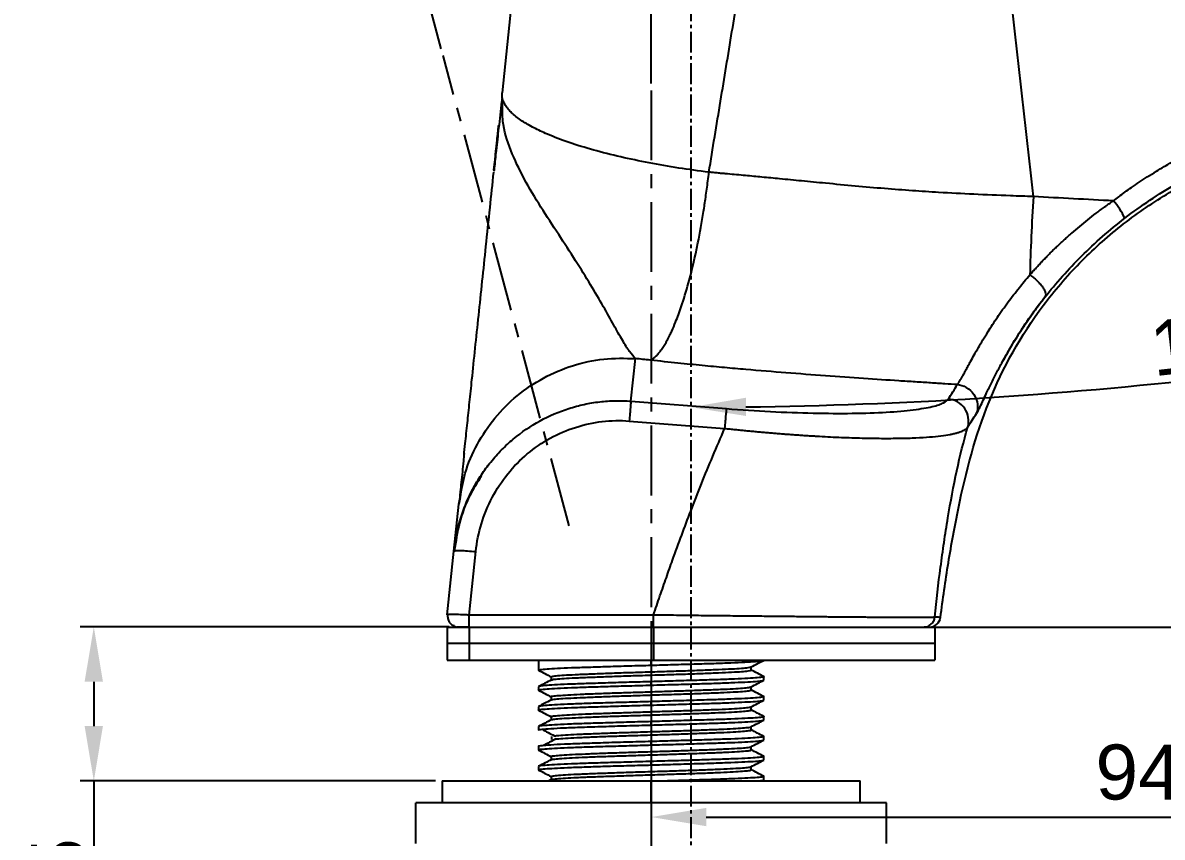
# Model space of a CAD drawing. Header units: millimetres. Extents: x 1243 to 1837, y -609 to -189.
# Drawn here: x 1338.7 to 1442.3, y -531.8 to -457.7 of the extents above; entities that cross this region are included whole.
import ezdxf

# ---------------------------------------------------------------- set-up
doc = ezdxf.new("R2010")
doc.units = ezdxf.units.MM
doc.header["$LTSCALE"] = 0.1
doc.linetypes.add('CENTER2', pattern=[28.575, 19.05, -3.175, 3.175, -3.175])
doc.linetypes.add('CENTERX2', pattern=[101.6, 63.5, -12.7, 12.7, -12.7])
doc.layers.get('0').update_dxf_attribs({"lineweight": 13})
doc.layers.add('CENTER', color=1, linetype='CENTERX2')
doc.layers.add('Cneter', color=1, linetype='CENTER2')
doc.layers.add('DIM', color=3, linetype='Continuous', lineweight=9)
doc.styles.get("Standard").update_dxf_attribs({"font": 'arial.ttf'})
doc.dimstyles.new('ISO-25', dxfattribs={"dimtxt": 2.5, "dimasz": 2.5, "dimexe": 1.25, "dimexo": 0.625, "dimtad": 1, "dimdec": 1, "dimtxsty": 'Standard', "dimcen": 2.5, "dimadec": 0, "dimazin": 0, "dimtfac": 1, "dimtdec": 1, "dimtmove": 0, "dimatfit": 3, "dimfxl": 0, "dimarcsym": 0})

# ---------------------------------------------------------------- blocks, each defined once
blk = doc.blocks.new('*D53')
at = {"layer": 'Defpoints', "color": 0}
for p in [(1378.12, -512.67), (1345.18, -526.69), (1376.87, -526.69)]:
    blk.add_point(p, dxfattribs=at)
at = {"layer": 'DIM', "color": 3, "linetype": 'ByBlock', "lineweight": -2}
for p, q in [((1377.5, -512.67), (1343.93, -512.67)), ((1345.18, -517.67), (1345.18, -521.69)), ((1376.24, -526.69), (1343.93, -526.69)), ((1345.18, -526.69), (1345.18, -555.04))]:
    blk.add_line(p, q, dxfattribs=at)
at = {"layer": 'DIM', "color": 3}
for points in [[(1344.34, -517.67), (1346.01, -517.67), (1345.18, -512.67)], [(1344.34, -521.69), (1346.01, -521.69), (1345.18, -526.69)]]:
    blk.add_solid(points, dxfattribs=at)
at = {"layer": 'DIM', "color": 3, "insert": (1342, -543.36), "char_height": 5, "attachment_point": 5, "rotation": 90}
blk.add_mtext('MAX25', dxfattribs=at)
blk = doc.blocks.new('*D54')
at = {"layer": 'Defpoints', "color": 0}
for p in [(1386.66, -426.03), (1376.94, -460.69), (1395.87, -463.88), (1388.41, -503.49), (1395.87, -561.76)]:
    blk.add_point(p, dxfattribs=at)
at = {"layer": 'DIM', "color": 3, "linetype": 'ByBlock', "lineweight": -2}
for p, q in [((1395.87, -463.26), (1395.87, -424.38)), ((1376.78, -460.09), (1368.18, -428.02))]:
    blk.add_line(p, q, dxfattribs=at)
blk.add_arc((1395.87, -531.35), 105.72, 92.7102, 102.2898, dxfattribs=at)
at = {"layer": 'DIM', "color": 3}
for points in [[(1390.85, -424.92), (1390.89, -426.58), (1395.87, -425.63)], [(1373.56, -428.86), (1373.17, -427.24), (1368.51, -429.23)]]:
    blk.add_solid(points, dxfattribs=at)
at = {"layer": 'DIM', "color": 3, "insert": (1381.66, -423.38), "char_height": 5, "attachment_point": 5, "rotation": 7.5}
blk.add_mtext('15°', dxfattribs=at)
blk = doc.blocks.new('*D55')
at = {"layer": 'Defpoints', "color": 0}
for p in [(1490.27, -467.01), (1395.87, -512.69), (1490.27, -529.97)]:
    blk.add_point(p, dxfattribs=at)
at = {"layer": 'DIM', "color": 3, "linetype": 'ByBlock', "lineweight": -2}
for p, q in [((1490.27, -467.63), (1490.27, -531.22)), ((1395.87, -513.31), (1395.87, -531.22)), ((1400.87, -529.97), (1485.27, -529.97))]:
    blk.add_line(p, q, dxfattribs=at)
at = {"layer": 'DIM', "color": 3}
for points in [[(1400.87, -529.14), (1400.87, -530.8), (1395.87, -529.97)], [(1485.27, -529.14), (1485.27, -530.8), (1490.27, -529.97)]]:
    blk.add_solid(points, dxfattribs=at)
at = {"layer": 'DIM', "color": 3, "insert": (1443.07, -526.34), "char_height": 5, "attachment_point": 5}
blk.add_mtext('94,4', dxfattribs=at)
blk = doc.blocks.new('*D56')
at = {"layer": 'Defpoints', "color": 0}
for p in [(1395.87, -512.69), (1500.82, -512.69), (1500.82, -545.68)]:
    blk.add_point(p, dxfattribs=at)
at = {"layer": 'DIM', "color": 3, "linetype": 'ByBlock', "lineweight": -2}
for p, q in [((1395.87, -513.31), (1395.87, -546.93)), ((1500.82, -513.31), (1500.82, -546.93)), ((1400.87, -545.68), (1495.82, -545.68))]:
    blk.add_line(p, q, dxfattribs=at)
at = {"layer": 'DIM', "color": 3}
for points in [[(1400.87, -544.85), (1400.87, -546.51), (1395.87, -545.68)], [(1495.82, -544.85), (1495.82, -546.51), (1500.82, -545.68)]]:
    blk.add_solid(points, dxfattribs=at)
at = {"layer": 'DIM', "color": 3, "insert": (1448.34, -542.05), "char_height": 5, "attachment_point": 5}
blk.add_mtext('104,9', dxfattribs=at)
blk = doc.blocks.new('*D58')
at = {"layer": 'Defpoints', "color": 0}
for p in [(1399.49, -398.53), (1486.34, -449.96), (1431.14, -491.49), (1500.82, -512.69), (1399.49, -564.65)]:
    blk.add_point(p, dxfattribs=at)
at = {"layer": 'DIM', "color": 3, "linetype": 'ByBlock', "lineweight": -2}
blk.add_arc((1399.49, -73.78), 418.91, 270.6839, 282.3161, dxfattribs=at)
at = {"layer": 'DIM', "color": 3}
for points in [[(1488.66, -482.24), (1489.03, -483.86), (1493.72, -481.95)], [(1404.49, -493.49), (1404.48, -491.83), (1399.49, -492.69)]]:
    blk.add_solid(points, dxfattribs=at)
at = {"layer": 'DIM', "color": 3, "insert": (1446.55, -486.84), "char_height": 5, "attachment_point": 5, "rotation": 6.5}
blk.add_mtext('13°', dxfattribs=at)

msp = doc.modelspace()

# ---------------------------------------------------------------- linework, layer by layer
at = {"color": 7, "linetype": 'Continuous', "lineweight": 25}
for p, q in [((1385.63, -432.51), (1382.31, -464.11)), ((1382.33, -464.54), (1382.31, -464.11)), ((1382.32, -464.58), (1382.31, -464.11)), ((1382.33, -464.56), (1382.28, -464.75)), ((1382.34, -465.03), (1382.33, -464.75)), ((1382.34, -465.03), (1382.33, -464.75)), ((1381.57, -471.13), (1381.65, -470.38)), ((1431.72, -482.58), (1431.68, -482.68)), ((1394.03, -492.14), (1394.44, -488.26)), ((1394.03, -492.14), (1402.71, -492.82)), ((1393.88, -493.95), (1402.55, -494.62)), ((1377.93, -505.78), (1378.38, -501.51)), ((1378.38, -501.51), (1378.5, -500.9)), ((1378.5, -500.9), (1378.38, -501.51)), ((1377.32, -511.58), (1377.93, -505.78)), ((1377.93, -505.78), (1378, -505.76)), ((1379.31, -511.6), (1379.92, -505.82)), ((1377.4, -511.57), (1377.32, -511.58)), ((1396.07, -511.6), (1379.31, -511.6)), ((1377.32, -512.69), (1377.32, -515.69)), ((1377.32, -512.69), (1379.31, -512.69)), ((1379.31, -512.69), (1379.31, -515.69)), ((1379.31, -512.69), (1396.07, -512.69)), ((1396.07, -512.69), (1396.07, -515.69)), ((1396.07, -512.69), (1500.82, -512.69)), ((1420.71, -512.67), (1420.85, -512.67)), ((1421.66, -512.69), (1421.66, -515.69)), ((1421.66, -514.19), (1377.32, -514.19)), ((1377.32, -515.69), (1379.31, -515.69)), ((1379.31, -515.69), (1396.07, -515.69)), ((1385.62, -515.69), (1385.62, -516.61)), ((1396.07, -515.69), (1421.66, -515.69)), ((1406.12, -515.7), (1406.12, -515.69)), ((1404.97, -516.6), (1404.97, -516.31)), ((1385.62, -518.11), (1385.62, -518.43)), ((1386.77, -517.21), (1386.77, -517.5)), ((1395.87, -517.97), (1395.87, -517.66)), ((1404.97, -518.42), (1404.97, -518.13)), ((1406.12, -517.52), (1406.12, -517.2)), ((1386.77, -519.03), (1386.77, -519.32)), ((1406.12, -519.33), (1406.12, -519.02)), ((1385.62, -519.93), (1385.62, -520.24)), ((1395.87, -519.79), (1395.87, -519.47)), ((1404.97, -520.23), (1404.97, -519.94)), ((1386.77, -520.84), (1386.77, -521.13)), ((1406.12, -521.15), (1406.12, -520.83)), ((1385.62, -521.74), (1385.62, -522.05)), ((1395.87, -521.6), (1395.87, -521.29)), ((1404.97, -522.05), (1404.97, -521.75)), ((1386.81, -522.63), (1386.81, -522.93)), ((1395.87, -523.41), (1395.87, -523.1)), ((1406.12, -522.96), (1406.12, -522.65)), ((1385.62, -523.55), (1385.62, -523.87)), ((1404.97, -523.86), (1404.97, -523.57)), ((1385.62, -525.37), (1385.62, -525.68)), ((1386.77, -524.47), (1386.77, -524.76)), ((1395.87, -525.23), (1395.87, -524.91)), ((1404.97, -525.67), (1404.97, -525.38)), ((1406.12, -524.77), (1406.12, -524.46)), ((1386.77, -526.28), (1386.77, -526.57)), ((1406.12, -526.59), (1406.12, -526.27)), ((1376.87, -526.69), (1376.87, -528.69)), ((1376.87, -526.69), (1395.87, -526.69)), ((1386.8, -526.56), (1386.55, -526.69)), ((1395.87, -528.69), (1395.87, -526.69)), ((1395.87, -526.69), (1414.87, -526.69)), ((1405.95, -526.69), (1406.11, -526.6)), ((1414.87, -528.69), (1414.87, -526.69)), ((1374.47, -532.39), (1374.47, -528.69)), ((1417.27, -528.69), (1374.47, -528.69)), ((1417.27, -532.39), (1417.27, -528.69))]:
    msp.add_line(p, q, dxfattribs=at)
at = {"color": 8, "linetype": 'Continuous', "lineweight": 25}
msp.add_line((1395.87, -516.16), (1395.87, -515.69), dxfattribs=at)
at = {"color": 7, "linetype": 'Continuous', "lineweight": 25}
for centre, radius, start, end in [((1432.97, -478.27), 6.58, 24.7997, 41.4352), ((1422.73, -493.95), 2.01, 344.2211, 85.1971), ((1421.19, -511.69), 1, 270, 352.7655)]:
    msp.add_arc(centre, radius, start, end, dxfattribs=at)
for points, knots in [([(1401.12, -471.32), (1401.47, -469.16), (1402.17, -464.9), (1403.21, -458.58), (1404.23, -452.4), (1405.22, -446.37), (1406.19, -440.48), (1406.83, -436.61), (1407.15, -434.7)], [0, 0, 0, 0, 0.176554, 0.349153, 0.517796, 0.682485, 0.84322, 1, 1, 1, 1]), ([(1437.9, -473.92), (1438.07, -473.79), (1438.41, -473.53), (1438.97, -473.12), (1439.58, -472.68), (1440.26, -472.22), (1441.01, -471.73), (1442, -471.11), (1443.16, -470.43), (1444.54, -469.68), (1446.01, -468.94), (1447.68, -468.17), (1449.54, -467.39), (1451.53, -466.62), (1453.64, -465.88), (1456.31, -465.02), (1459.3, -464.15), (1463.14, -463.13), (1467.19, -462.15), (1470.98, -461.3), (1473.91, -460.67), (1476.07, -460.21), (1478.1, -459.79), (1479.97, -459.41), (1481.17, -459.17), (1481.74, -459.06)], [0, 0, 0, 0, 0.013264, 0.027959, 0.044096, 0.061694, 0.080775, 0.101366, 0.136357, 0.166698, 0.201912, 0.242391, 0.284747, 0.33078, 0.37972, 0.42806, 0.511104, 0.579231, 0.683806, 0.779314, 0.829147, 0.876654, 0.921336, 0.962331, 1, 1, 1, 1]), ([(1438.94, -475.51), (1440.43, -474.36), (1441.99, -473.32), (1445.24, -471.44), (1446.93, -470.6), (1450.39, -469.09), (1452.17, -468.41), (1455.77, -467.18), (1457.59, -466.61), (1463.11, -465.03), (1466.83, -464.13), (1472.45, -462.84), (1474.33, -462.42), (1477.15, -461.81), (1478.09, -461.61), (1479.97, -461.2), (1480.9, -461), (1481.84, -460.81)], [0, 0, 0, 0, 0.125, 0.125, 0.25, 0.25, 0.375, 0.375, 0.5, 0.5, 0.75, 0.75, 0.875, 0.875, 0.9375, 0.9375, 1, 1, 1, 1]), ([(1422.18, -511.81), (1422.39, -510.15), (1422.63, -508.49), (1423.17, -505.18), (1423.47, -503.52), (1424.49, -498.58), (1425.34, -495.32), (1427.85, -489.09), (1429.51, -486.13), (1432.54, -482.08), (1433.64, -480.8), (1436.01, -478.39), (1437.27, -477.26), (1439.91, -475.17), (1441.3, -474.21), (1444.17, -472.46), (1445.65, -471.67), (1450.21, -469.53), (1453.39, -468.38), (1459.83, -466.4), (1463.08, -465.55), (1467.97, -464.38), (1469.6, -464), (1472.88, -463.27), (1474.51, -462.92), (1476.15, -462.56)], [0, 0, 0, 0, 0.0625, 0.0625, 0.125, 0.125, 0.25, 0.25, 0.375, 0.375, 0.4375, 0.4375, 0.5, 0.5, 0.5625, 0.5625, 0.625, 0.625, 0.75, 0.75, 0.875, 0.875, 0.9375, 0.9375, 1, 1, 1, 1]), ([(1382.27, -464.89), (1382.18, -465.7), (1382.01, -467.17), (1381.78, -469.2), (1381.64, -470.52), (1381.57, -471.15), (1381.56, -471.24)], [0, 0, 0, 0, 0.381052, 0.699803, 0.954181, 1, 1, 1, 1]), ([(1394.44, -488.26), (1394.26, -488.08), (1393.91, -487.69), (1393.26, -486.63), (1392.48, -485.24), (1391.52, -483.52), (1390.35, -481.52), (1388.97, -479.31), (1387.42, -476.92), (1385.78, -474.43), (1384.24, -471.86), (1383.02, -469.27), (1382.31, -466.98), (1382.33, -465.58), (1382.34, -465.03)], [0, 0, 0, 0, 0.064451, 0.130604, 0.19913, 0.270903, 0.346963, 0.428432, 0.516222, 0.610734, 0.711612, 0.817784, 0.927732, 1, 1, 1, 1]), ([(1401.12, -471.32), (1400.2, -471.19), (1398.33, -470.95), (1395.64, -470.47), (1393.04, -469.93), (1390.58, -469.31), (1388.33, -468.61), (1386.79, -468.03), (1385.79, -467.57), (1385.19, -467.28), (1384.64, -466.97), (1384.12, -466.66), (1383.66, -466.33), (1383.26, -466), (1382.93, -465.67), (1382.65, -465.32), (1382.45, -464.94), (1382.33, -464.68), (1382.33, -464.54), (1382.33, -464.54)], [0, 0, 0, 0, 0.08909, 0.180816, 0.27524, 0.372418, 0.472403, 0.57524, 0.612228, 0.650439, 0.689873, 0.730531, 0.772414, 0.815522, 0.854864, 0.898599, 0.946722, 0.999231, 1, 1, 1, 1]), ([(1381.87, -468.31), (1381.87, -468.25), (1381.89, -468.12), (1381.91, -467.94), (1381.92, -467.78), (1381.94, -467.63), (1381.95, -467.5), (1381.97, -467.37), (1381.98, -467.26), (1381.99, -467.16), (1382, -467.09), (1382, -467.04), (1382, -467.04), (1382, -467.03)], [0, 0, 0, 0, 0.1048597, 0.2042924, 0.2985469, 0.3879156, 0.472741, 0.553424, 0.6524448, 0.7450729, 0.8327276, 0.9170798, 1, 1, 1, 1]), ([(1381.65, -470.38), (1381.66, -470.28), (1381.68, -470.08), (1381.71, -469.78), (1381.74, -469.5), (1381.77, -469.21), (1381.81, -468.9), (1381.84, -468.6), (1381.86, -468.4), (1381.87, -468.31)], [0, 0, 0, 0, 0.143191, 0.281018, 0.413647, 0.541242, 0.704508, 0.857279, 1, 1, 1, 1]), ([(1378.85, -497.06), (1378.88, -496.71), (1378.98, -495.83), (1379.15, -494.2), (1379.35, -492.26), (1379.59, -490.01), (1379.86, -487.37), (1380.18, -484.37), (1380.51, -481.27), (1380.85, -477.99), (1381.2, -474.67), (1381.44, -472.39), (1381.55, -471.32)], [0, 0, 0, 0, 0.063257, 0.159054, 0.246316, 0.334915, 0.44861, 0.560071, 0.670184, 0.777934, 0.895654, 1, 1, 1, 1]), ([(1395.79, -488.41), (1395.83, -488.4), (1395.9, -488.36), (1396, -488.29), (1396.1, -488.22), (1396.21, -488.13), (1396.32, -488.03), (1396.43, -487.92), (1396.54, -487.79), (1396.65, -487.66), (1396.76, -487.51), (1396.87, -487.35), (1396.99, -487.18), (1397.1, -487), (1397.22, -486.8), (1397.33, -486.6), (1397.45, -486.38), (1397.58, -486.11), (1397.8, -485.65), (1398.15, -484.83), (1398.67, -483.43), (1399.37, -481.1), (1400.07, -478.16), (1400.51, -475.66), (1400.73, -474.25), (1400.83, -473.58), (1400.93, -472.86), (1401.03, -472.1), (1401.09, -471.58), (1401.12, -471.32)], [0, 0, 0, 0, 0.016922, 0.033988, 0.051197, 0.068544, 0.086026, 0.10364, 0.12138, 0.139243, 0.157225, 0.175321, 0.193525, 0.211833, 0.230239, 0.248738, 0.267325, 0.285993, 0.314513, 0.371423, 0.457211, 0.571738, 0.738077, 0.857092, 0.882489, 0.909562, 0.938233, 0.968411, 1, 1, 1, 1]), ([(1430.63, -473.53), (1430.28, -473.52), (1429.58, -473.5), (1427.77, -473.44), (1425.25, -473.33), (1422.28, -473.18), (1419.58, -473), (1417.05, -472.81), (1414.42, -472.58), (1411.91, -472.34), (1409.61, -472.12), (1407.68, -471.93), (1405.98, -471.77), (1404.4, -471.62), (1403.22, -471.51), (1402.4, -471.44), (1401.97, -471.4), (1401.54, -471.35), (1401.26, -471.33), (1401.12, -471.32)], [0, 0, 0, 0, 0.035942, 0.070889, 0.183566, 0.291554, 0.372287, 0.457817, 0.548033, 0.639274, 0.712886, 0.780443, 0.834963, 0.885703, 0.941153, 0.955781, 0.970162, 0.985435, 1, 1, 1, 1]), ([(1430.63, -473.53), (1430.55, -474.75), (1430.49, -475.97), (1430.38, -478.37), (1430.34, -479.54), (1430.31, -480.65)], [0, 0, 0, 0, 0.5, 0.5, 1, 1, 1, 1]), ([(1437.9, -473.92), (1436.7, -473.86), (1435.49, -473.8), (1433.07, -473.67), (1431.85, -473.6), (1430.63, -473.53)], [0, 0, 0, 0, 0.5, 0.5, 1, 1, 1, 1]), ([(1430.31, -480.65), (1430.4, -480.54), (1430.59, -480.33), (1430.88, -480.02), (1431.17, -479.7), (1431.47, -479.38), (1431.78, -479.06), (1432.09, -478.74), (1432.41, -478.42), (1432.74, -478.11), (1433.08, -477.79), (1433.42, -477.48), (1433.77, -477.16), (1434.24, -476.75), (1434.84, -476.24), (1435.57, -475.64), (1436.33, -475.05), (1437.1, -474.47), (1437.64, -474.1), (1437.9, -473.92)], [0, 0, 0, 0, 0.0435674, 0.0873606, 0.1313811, 0.1756307, 0.220111, 0.2648241, 0.3097721, 0.3549574, 0.4003829, 0.4460523, 0.4919693, 0.5381378, 0.6295578, 0.7214621, 0.8138308, 0.90667, 1, 1, 1, 1]), ([(1431.68, -482.68), (1432.68, -481.41), (1433.81, -480.14), (1436.24, -477.73), (1437.56, -476.58), (1438.94, -475.51)], [0, 0, 0, 0, 0.5, 0.5, 1, 1, 1, 1]), ([(1423.71, -490.64), (1423.73, -490.62), (1423.76, -490.58), (1423.81, -490.5), (1423.86, -490.42), (1423.92, -490.33), (1423.98, -490.23), (1424.05, -490.11), (1424.12, -489.99), (1424.19, -489.86), (1424.27, -489.73), (1424.35, -489.58), (1424.43, -489.42), (1424.52, -489.26), (1424.62, -489.09), (1424.71, -488.91), (1424.81, -488.73), (1425.09, -488.22), (1425.6, -487.31), (1426.42, -485.93), (1427.34, -484.51), (1428.14, -483.38), (1428.83, -482.46), (1429.32, -481.85), (1429.81, -481.24), (1430.14, -480.85), (1430.31, -480.65)], [0, 0, 0, 0, 0.022388, 0.044789, 0.067196, 0.089599, 0.111992, 0.134366, 0.156714, 0.179029, 0.201303, 0.223528, 0.245698, 0.267807, 0.289847, 0.311813, 0.333698, 0.355496, 0.483362, 0.610592, 0.71411, 0.820322, 0.867357, 0.916434, 0.955616, 1, 1, 1, 1]), ([(1430.31, -480.65), (1430.42, -480.73), (1430.64, -480.88), (1430.95, -481.16), (1431.24, -481.46), (1431.48, -481.77), (1431.65, -482.07), (1431.74, -482.32), (1431.76, -482.49), (1431.73, -482.56), (1431.72, -482.58)], [0, 0, 0, 0, 0.124461, 0.257795, 0.397778, 0.541338, 0.684898, 0.824882, 0.958217, 1, 1, 1, 1]), ([(1427.83, -488.54), (1427.94, -488.34), (1428.31, -487.66), (1429.07, -486.36), (1430.23, -484.55), (1431.25, -483.21), (1431.8, -482.5)], [0, 0, 0, 0, 0.10659, 0.357687, 0.655363, 1, 1, 1, 1]), ([(1427.83, -488.54), (1427.9, -488.41), (1428.11, -488.04), (1428.49, -487.37), (1428.98, -486.55), (1429.5, -485.73), (1430.04, -484.92), (1430.55, -484.19), (1431.09, -483.45), (1431.46, -482.97), (1431.68, -482.68)], [0, 0, 0, 0, 0.076314, 0.2213, 0.364843, 0.506957, 0.639886, 0.770353, 0.86099, 1, 1, 1, 1]), ([(1378.5, -500.9), (1378.63, -500.16), (1378.91, -498.48), (1379.99, -496.02), (1381.58, -493.62), (1383.63, -491.58), (1386.03, -489.96), (1388.7, -488.83), (1391.54, -488.2), (1393.48, -488.24), (1394.44, -488.26)], [0, 0, 0, 0, 0.100716, 0.229185, 0.357654, 0.486123, 0.614592, 0.743062, 0.871531, 1, 1, 1, 1]), ([(1395.79, -488.41), (1395.57, -488.39), (1395.12, -488.34), (1394.67, -488.29), (1394.44, -488.26)], [0, 0, 0, 0, 0.499693, 1, 1, 1, 1]), ([(1423.71, -490.64), (1423.36, -490.61), (1422.98, -490.59), (1422.17, -490.54), (1421.74, -490.51), (1420.83, -490.45), (1420.36, -490.42), (1419.39, -490.36), (1418.89, -490.33), (1417.37, -490.23), (1416.3, -490.16), (1414.06, -490), (1412.89, -489.92), (1410.53, -489.75), (1409.33, -489.66), (1406.93, -489.47), (1405.72, -489.37), (1403.84, -489.21), (1403.2, -489.15), (1401.89, -489.03), (1401.21, -488.97), (1399.8, -488.83), (1399.07, -488.76), (1397.5, -488.6), (1396.67, -488.51), (1395.79, -488.41)], [0, 0, 0, 0, 0.0625, 0.0625, 0.125, 0.125, 0.1875, 0.1875, 0.25, 0.25, 0.375, 0.375, 0.5, 0.5, 0.625, 0.625, 0.75, 0.75, 0.8125, 0.8125, 0.875, 0.875, 0.9375, 0.9375, 1, 1, 1, 1]), ([(1425.45, -493.26), (1425.51, -493.16), (1425.64, -492.95), (1425.9, -492.41), (1426.2, -491.76), (1426.56, -491), (1427, -490.11), (1427.44, -489.26), (1427.73, -488.72), (1427.83, -488.54)], [0, 0, 0, 0, 0.162063, 0.337282, 0.483545, 0.618269, 0.782031, 0.927023, 1, 1, 1, 1]), ([(1423.71, -490.64), (1423.98, -490.66), (1424.26, -490.74), (1424.8, -491.04), (1425.04, -491.26), (1425.4, -491.8), (1425.51, -492.12), (1425.58, -492.72), (1425.54, -493.01), (1425.45, -493.26)], [0, 0, 0, 0, 0.25, 0.25, 0.5, 0.5, 0.75, 0.75, 1, 1, 1, 1]), ([(1377.93, -505.78), (1377.94, -505.65), (1377.97, -505.39), (1378.03, -505.01), (1378.09, -504.65), (1378.15, -504.31), (1378.22, -503.99), (1378.3, -503.68), (1378.37, -503.4), (1378.44, -503.13), (1378.64, -502.46), (1379.01, -501.45), (1379.65, -500.09), (1380.39, -498.84), (1381.27, -497.65), (1382.24, -496.56), (1383.69, -495.23), (1385.69, -493.86), (1387.7, -493), (1389.07, -492.6), (1389.77, -492.43), (1390.48, -492.29), (1391.19, -492.19), (1391.9, -492.13), (1392.61, -492.1), (1393.32, -492.1), (1393.8, -492.13), (1394.03, -492.14)], [0, 0, 0, 0, 0.017144, 0.033546, 0.049205, 0.064122, 0.078296, 0.091728, 0.104417, 0.116363, 0.127567, 0.194165, 0.254741, 0.319802, 0.381241, 0.445215, 0.506786, 0.633357, 0.754571, 0.785583, 0.816495, 0.847309, 0.878028, 0.908653, 0.939189, 0.969637, 1, 1, 1, 1]), ([(1394.03, -492.14), (1394.03, -492.18), (1394.02, -492.24), (1394, -492.45), (1393.99, -492.58), (1393.96, -492.91), (1393.95, -493.1), (1393.92, -493.5), (1393.9, -493.72), (1393.88, -493.95)], [0, 0, 0, 0, 0.25, 0.25, 0.5, 0.5, 0.75, 0.75, 1, 1, 1, 1]), ([(1402.71, -492.82), (1404.06, -492.93), (1405.39, -493.02), (1408.04, -493.15), (1409.35, -493.2), (1411.85, -493.25), (1413.04, -493.26), (1415.28, -493.23), (1416.32, -493.19), (1418.18, -493.09), (1419, -493.01), (1420.4, -492.84), (1420.97, -492.74), (1421.88, -492.53), (1422.22, -492.41), (1422.69, -492.18), (1422.83, -492.06), (1422.9, -491.95)], [0, 0, 0, 0, 0.125, 0.125, 0.25, 0.25, 0.375, 0.375, 0.5, 0.5, 0.625, 0.625, 0.75, 0.75, 0.875, 0.875, 1, 1, 1, 1]), ([(1402.71, -492.82), (1402.7, -492.85), (1402.7, -492.91), (1402.68, -493.09), (1402.67, -493.22), (1402.64, -493.55), (1402.62, -493.75), (1402.59, -494.17), (1402.57, -494.4), (1402.55, -494.62)], [0, 0, 0, 0, 0.25, 0.25, 0.5, 0.5, 0.75, 0.75, 1, 1, 1, 1]), ([(1379.92, -505.82), (1380.01, -504.95), (1380.35, -503.27), (1381.01, -501.67), (1382.22, -499.38), (1383.31, -498.03), (1385.9, -495.86), (1387.39, -495.03), (1389.77, -494.27), (1391.41, -493.91), (1393.05, -493.88), (1393.88, -493.95)], [0, 0, 0, 0, 0.125, 0.25, 0.25, 0.5, 0.5, 0.75, 0.75, 0.875, 1, 1, 1, 1]), ([(1396.07, -511.6), (1396.27, -511.02), (1396.66, -509.88), (1397.24, -508.22), (1397.89, -506.37), (1398.63, -504.35), (1399.5, -502.03), (1400.44, -499.64), (1401.47, -497.14), (1402.19, -495.47), (1402.55, -494.62)], [0, 0, 0, 0, 0.101037, 0.198014, 0.290934, 0.424898, 0.55274, 0.699705, 0.84878, 1, 1, 1, 1]), ([(1402.55, -494.62), (1402.71, -494.64), (1403.03, -494.67), (1403.5, -494.72), (1403.98, -494.77), (1404.46, -494.82), (1404.93, -494.86), (1405.42, -494.91), (1405.9, -494.95), (1406.38, -494.99), (1406.86, -495.04), (1407.34, -495.07), (1407.83, -495.11), (1408.31, -495.15), (1408.79, -495.18), (1409.27, -495.22), (1409.75, -495.25), (1410.23, -495.28), (1410.71, -495.31), (1411.7, -495.37), (1413.18, -495.44), (1415.07, -495.5), (1416.85, -495.53), (1418.49, -495.52), (1419.95, -495.48), (1421.2, -495.4), (1422.23, -495.3), (1422.93, -495.19), (1423.39, -495.1), (1423.68, -495.02), (1423.94, -494.94), (1424.16, -494.86), (1424.34, -494.77), (1424.48, -494.68), (1424.59, -494.59), (1424.64, -494.53), (1424.66, -494.49)], [0, 0, 0, 0, 0.014737, 0.02954, 0.044409, 0.059342, 0.07434, 0.089402, 0.104525, 0.119711, 0.134958, 0.150268, 0.16564, 0.181076, 0.196574, 0.212137, 0.227763, 0.243454, 0.259209, 0.275029, 0.342763, 0.410499, 0.478244, 0.54601, 0.61343, 0.677506, 0.738227, 0.795587, 0.822916, 0.84974, 0.876057, 0.901867, 0.927168, 0.95196, 0.976239, 1, 1, 1, 1]), ([(1421.66, -511.79), (1421.81, -510.26), (1421.99, -508.75), (1422.29, -506.49), (1422.39, -505.74), (1422.61, -504.25), (1422.73, -503.5), (1423.1, -501.29), (1423.37, -499.86), (1423.96, -497.1), (1424.29, -495.78), (1424.66, -494.49)], [0, 0, 0, 0, 0.25, 0.25, 0.375, 0.375, 0.5, 0.5, 0.75, 0.75, 1, 1, 1, 1]), ([(1378.86, -496.91), (1378.84, -497.13), (1378.78, -497.74), (1378.69, -498.63), (1378.59, -499.59), (1378.5, -500.41), (1378.47, -500.73), (1378.46, -500.89)], [0, 0, 0, 0, 0.1097849, 0.2990808, 0.5149263, 0.7573014, 1, 1, 1, 1]), ([(1380.43, -498.96), (1380.06, -499.54), (1379.21, -500.87), (1378.37, -503.18), (1378.1, -504.91), (1377.96, -505.76)], [0, 0, 0, 0, 0.280683, 0.646569, 1, 1, 1, 1]), ([(1378, -505.76), (1378.02, -505.75), (1378.08, -505.72), (1378.49, -505.72), (1379.14, -505.75), (1379.66, -505.8), (1379.92, -505.82)], [0, 0, 0, 0, 0.153058, 0.435372, 0.717686, 1, 1, 1, 1]), ([(1377.36, -511.54), (1377.36, -511.64), (1377.34, -511.85), (1377.45, -512.17), (1377.66, -512.44), (1377.85, -512.55), (1377.95, -512.61)], [0, 0, 0, 0, 0.230121, 0.481852, 0.743407, 1, 1, 1, 1]), ([(1379.31, -511.6), (1379.17, -511.59), (1378.9, -511.58), (1378.41, -511.56), (1377.88, -511.55), (1377.47, -511.55), (1377.42, -511.56), (1377.4, -511.57)], [0, 0, 0, 0, 0.150711, 0.296304, 0.570977, 0.850552, 1, 1, 1, 1]), ([(1379.31, -512.67), (1379.31, -512.67), (1379.31, -512.66), (1379.31, -512.6), (1379.31, -512.51), (1379.31, -512.37), (1379.31, -512.2), (1379.31, -512.01), (1379.31, -511.81), (1379.31, -511.67), (1379.31, -511.6)], [0, 0, 0, 0, 0.011108, 0.152379, 0.293649, 0.434919, 0.576189, 0.71746, 0.85873, 1, 1, 1, 1]), ([(1421.66, -511.79), (1421.65, -511.79), (1421.64, -511.8), (1421.62, -511.8), (1421.58, -511.8), (1421.54, -511.8), (1421.49, -511.81), (1421.43, -511.81), (1421.36, -511.81), (1421.28, -511.81), (1421.19, -511.81), (1421.09, -511.82), (1420.99, -511.82), (1420.87, -511.82), (1420.75, -511.82), (1420.61, -511.82), (1420.47, -511.82), (1420.31, -511.82), (1420.15, -511.82), (1419.98, -511.82), (1419.8, -511.82), (1419.61, -511.82), (1419.41, -511.82), (1419.2, -511.82), (1418.99, -511.82), (1418.76, -511.82), (1418.53, -511.82), (1418.28, -511.82), (1418.03, -511.82), (1417.77, -511.82), (1417.5, -511.82), (1417.23, -511.82), (1416.94, -511.81), (1416.65, -511.81), (1416.34, -511.81), (1416.03, -511.81), (1415.72, -511.81), (1415.39, -511.8), (1415.06, -511.8), (1414.72, -511.8), (1414.37, -511.8), (1413.96, -511.79), (1413.47, -511.79), (1412.9, -511.78), (1412.3, -511.78), (1411.67, -511.77), (1411.02, -511.76), (1410.34, -511.76), (1409.64, -511.75), (1408.91, -511.74), (1408.15, -511.74), (1407.36, -511.73), (1406.55, -511.72), (1405.71, -511.71), (1404.85, -511.7), (1403.96, -511.69), (1403.05, -511.68), (1402.11, -511.67), (1401.15, -511.66), (1400.17, -511.65), (1399.18, -511.64), (1398.16, -511.62), (1397.12, -511.61), (1396.42, -511.6), (1396.07, -511.6)], [0, 0, 0, 0, 0.0120446, 0.0241076, 0.0361881, 0.0482854, 0.0603991, 0.0725283, 0.0846727, 0.0968316, 0.1090047, 0.1211921, 0.1333937, 0.1456096, 0.1578399, 0.1700846, 0.1823439, 0.1946178, 0.2069065, 0.2192103, 0.2315289, 0.2438625, 0.2562109, 0.2685738, 0.2809513, 0.2933431, 0.3057491, 0.3181692, 0.3306033, 0.3430513, 0.3555134, 0.3679896, 0.3804798, 0.392984, 0.4055021, 0.418034, 0.4305795, 0.4431385, 0.4557111, 0.4682975, 0.4808976, 0.4935115, 0.5124425, 0.5317649, 0.5514781, 0.5715814, 0.5920754, 0.6129602, 0.6342357, 0.6559012, 0.6779559, 0.7003993, 0.723232, 0.7464539, 0.7700643, 0.794062, 0.8184463, 0.8432186, 0.8683798, 0.8939304, 0.91987, 0.9461972, 0.9729087, 1, 1, 1, 1]), ([(1396.07, -512.69), (1396.07, -512.69), (1396.07, -512.66), (1396.07, -512.55), (1396.07, -512.46), (1396.07, -512.26), (1396.07, -512.14), (1396.07, -511.88), (1396.07, -511.74), (1396.07, -511.6)], [0, 0, 0, 0, 0.25, 0.25, 0.5, 0.5, 0.75, 0.75, 1, 1, 1, 1]), ([(1420.66, -512.69), (1420.77, -512.69), (1420.88, -512.67), (1421.11, -512.59), (1421.22, -512.52), (1421.41, -512.35), (1421.5, -512.25), (1421.61, -512.03), (1421.64, -511.91), (1421.66, -511.79)], [0, 0, 0, 0, 0.25, 0.25, 0.5, 0.5, 0.75, 0.75, 1, 1, 1, 1]), ([(1422.18, -511.81), (1422.18, -511.81), (1422.17, -511.81), (1422.16, -511.81), (1422.13, -511.81), (1422.1, -511.81), (1422.05, -511.81), (1421.99, -511.8), (1421.92, -511.8), (1421.85, -511.8), (1421.76, -511.8), (1421.69, -511.79), (1421.66, -511.79)], [0, 0, 0, 0, 0.0998251, 0.1996892, 0.2995922, 0.3995341, 0.4995147, 0.5995341, 0.6995923, 0.7996894, 0.8998253, 1, 1, 1, 1]), ([(1377.85, -512.5), (1377.87, -512.54), (1377.92, -512.61), (1378.06, -512.65), (1378.12, -512.67)], [0, 0, 0, 0, 0.526497, 1, 1, 1, 1]), ([(1378.21, -512.67), (1378.26, -512.67), (1378.37, -512.67), (1378.64, -512.67), (1378.97, -512.67), (1379.2, -512.67), (1379.32, -512.67)], [0, 0, 0, 0, 0.250234, 0.50032, 0.750196, 1, 1, 1, 1]), ([(1404.94, -516.32), (1405.16, -516.21), (1405.55, -516.01), (1405.94, -515.8), (1406.11, -515.72)], [0, 0, 0, 0, 0.562505, 1, 1, 1, 1]), ([(1385.67, -516.63), (1385.65, -516.62), (1385.55, -516.6), (1385.77, -516.55), (1386.33, -516.5), (1387.29, -516.44), (1388.57, -516.38), (1390.14, -516.33), (1391.92, -516.27), (1393.86, -516.21), (1395.2, -516.18), (1395.87, -516.16)], [0, 0, 0, 0, 0.030419, 0.151616, 0.272814, 0.394012, 0.515209, 0.636407, 0.757605, 0.878802, 1, 1, 1, 1]), ([(1385.62, -516.62), (1385.82, -516.72), (1386.2, -516.92), (1386.58, -517.12), (1386.77, -517.22)], [0, 0, 0, 0, 0.5089601, 1, 1, 1, 1]), ([(1386.79, -517.21), (1386.81, -517.19), (1386.85, -517.16), (1387.34, -517.1), (1388.13, -517.05), (1389.22, -516.99), (1390.56, -516.94), (1392.1, -516.88), (1393.78, -516.82), (1395.53, -516.77), (1397.3, -516.71), (1399.02, -516.66), (1400.62, -516.6), (1402.04, -516.54), (1403.23, -516.49), (1404.13, -516.43), (1404.75, -516.38), (1404.88, -516.34), (1404.95, -516.32)], [0, 0, 0, 0, 0.056916, 0.119902, 0.18288, 0.245866, 0.308844, 0.371829, 0.434808, 0.497792, 0.560772, 0.623756, 0.686736, 0.74972, 0.8127, 0.875683, 0.938664, 1, 1, 1, 1]), ([(1386.82, -517.5), (1386.84, -517.48), (1386.89, -517.45), (1387.34, -517.4), (1388.13, -517.35), (1389.22, -517.29), (1390.56, -517.24), (1392.1, -517.18), (1393.78, -517.12), (1395.53, -517.07), (1397.3, -517.01), (1399.02, -516.96), (1400.62, -516.9), (1402.04, -516.84), (1403.23, -516.79), (1404.14, -516.73), (1404.73, -516.68), (1404.99, -516.63), (1404.94, -516.61), (1404.93, -516.6)], [0, 0, 0, 0, 0.040009, 0.102816, 0.165616, 0.228424, 0.291224, 0.354031, 0.416831, 0.479638, 0.542439, 0.605245, 0.668047, 0.730852, 0.793655, 0.85646, 0.919263, 0.982067, 1, 1, 1, 1]), ([(1406.12, -517.2), (1405.92, -517.09), (1405.54, -516.89), (1405.15, -516.69), (1404.97, -516.6)], [0, 0, 0, 0, 0.507658, 1, 1, 1, 1]), ([(1385.66, -518.44), (1385.65, -518.43), (1385.55, -518.41), (1385.77, -518.37), (1386.33, -518.31), (1387.29, -518.26), (1388.57, -518.2), (1390.14, -518.14), (1391.92, -518.08), (1393.86, -518.03), (1395.2, -517.99), (1395.87, -517.97)], [0, 0, 0, 0, 0.026882, 0.148522, 0.270162, 0.391801, 0.513441, 0.635081, 0.756721, 0.87836, 1, 1, 1, 1]), ([(1386.79, -517.49), (1386.6, -517.59), (1386.21, -517.8), (1385.82, -518), (1385.62, -518.1)], [0, 0, 0, 0, 0.499968, 1, 1, 1, 1]), ([(1406.08, -517.19), (1406.09, -517.2), (1406.19, -517.22), (1405.97, -517.26), (1405.41, -517.32), (1404.44, -517.37), (1403.16, -517.43), (1401.6, -517.49), (1399.82, -517.54), (1397.88, -517.6), (1396.54, -517.64), (1395.87, -517.66)], [0, 0, 0, 0, 0.026921, 0.148556, 0.27019, 0.391825, 0.51346, 0.635095, 0.75673, 0.878365, 1, 1, 1, 1]), ([(1404.95, -518.14), (1405.14, -518.03), (1405.53, -517.83), (1405.92, -517.63), (1406.12, -517.53)], [0, 0, 0, 0, 0.499967, 1, 1, 1, 1]), ([(1385.62, -518.43), (1385.82, -518.54), (1386.2, -518.74), (1386.58, -518.94), (1386.77, -519.03)], [0, 0, 0, 0, 0.507839, 1, 1, 1, 1]), ([(1386.81, -519.02), (1386.8, -519.02), (1386.75, -519), (1387.01, -518.95), (1387.59, -518.9), (1388.51, -518.84), (1389.7, -518.78), (1391.12, -518.73), (1392.72, -518.67), (1394.43, -518.62), (1396.2, -518.56), (1397.96, -518.5), (1399.64, -518.45), (1401.18, -518.39), (1402.52, -518.34), (1403.61, -518.28), (1404.4, -518.22), (1404.85, -518.18), (1404.9, -518.14), (1404.92, -518.13)], [0, 0, 0, 0, 0.0178561, 0.0806451, 0.1434361, 0.2062244, 0.2690159, 0.3318036, 0.3945957, 0.4573828, 0.5201754, 0.582962, 0.645755, 0.7085411, 0.7713346, 0.8341202, 0.896914, 0.9596992, 1, 1, 1, 1]), ([(1386.79, -519.31), (1386.86, -519.29), (1386.99, -519.25), (1387.6, -519.2), (1388.51, -519.14), (1389.7, -519.09), (1391.12, -519.03), (1392.72, -518.97), (1394.43, -518.92), (1396.2, -518.86), (1397.96, -518.8), (1399.64, -518.75), (1401.18, -518.69), (1402.52, -518.64), (1403.61, -518.58), (1404.4, -518.52), (1404.89, -518.47), (1404.93, -518.43), (1404.95, -518.42)], [0, 0, 0, 0, 0.061252, 0.124221, 0.187189, 0.250159, 0.313126, 0.376097, 0.439063, 0.502034, 0.565, 0.627971, 0.690936, 0.753909, 0.816873, 0.879846, 0.94281, 1, 1, 1, 1]), ([(1406.07, -519), (1406.09, -519.01), (1406.19, -519.03), (1405.97, -519.07), (1405.41, -519.13), (1404.44, -519.19), (1403.16, -519.24), (1401.6, -519.3), (1399.82, -519.36), (1397.88, -519.41), (1396.54, -519.45), (1395.87, -519.47)], [0, 0, 0, 0, 0.03089, 0.152029, 0.273168, 0.394306, 0.515445, 0.636584, 0.757723, 0.878861, 1, 1, 1, 1]), ([(1406.11, -519.01), (1405.92, -518.91), (1405.54, -518.71), (1405.15, -518.51), (1404.97, -518.41)], [0, 0, 0, 0, 0.5089544, 1, 1, 1, 1]), ([(1385.66, -520.25), (1385.64, -520.25), (1385.55, -520.22), (1385.77, -520.18), (1386.33, -520.13), (1387.29, -520.07), (1388.57, -520.01), (1390.14, -519.96), (1391.92, -519.9), (1393.86, -519.84), (1395.2, -519.8), (1395.87, -519.79)], [0, 0, 0, 0, 0.026153, 0.147884, 0.269615, 0.391346, 0.513077, 0.634808, 0.756538, 0.878269, 1, 1, 1, 1]), ([(1386.79, -519.3), (1386.58, -519.42), (1386.19, -519.62), (1385.8, -519.82), (1385.63, -519.91)], [0, 0, 0, 0, 0.562505, 1, 1, 1, 1]), ([(1386.81, -520.84), (1386.81, -520.83), (1386.81, -520.8), (1387.19, -520.75), (1387.91, -520.69), (1388.93, -520.63), (1390.21, -520.58), (1391.7, -520.52), (1393.35, -520.47), (1395.1, -520.41), (1396.87, -520.35), (1398.61, -520.3), (1400.24, -520.24), (1401.71, -520.19), (1402.96, -520.13), (1403.95, -520.07), (1404.61, -520.02), (1404.93, -519.97), (1404.92, -519.95), (1404.92, -519.95)], [0, 0, 0, 0, 0.04175, 0.104481, 0.167203, 0.229935, 0.292657, 0.355389, 0.418111, 0.480843, 0.543565, 0.606296, 0.669019, 0.73175, 0.794472, 0.857204, 0.919927, 0.982658, 1, 1, 1, 1]), ([(1404.95, -519.95), (1405.14, -519.85), (1405.53, -519.64), (1405.92, -519.44), (1406.12, -519.34)], [0, 0, 0, 0, 0.499962, 1, 1, 1, 1]), ([(1385.62, -520.25), (1385.82, -520.35), (1386.2, -520.55), (1386.58, -520.75), (1386.77, -520.85)], [0, 0, 0, 0, 0.507646, 1, 1, 1, 1]), ([(1386.8, -521.12), (1386.6, -521.22), (1386.22, -521.42), (1385.83, -521.62), (1385.63, -521.72)], [0, 0, 0, 0, 0.4999671, 1, 1, 1, 1]), ([(1386.83, -521.12), (1386.83, -521.11), (1386.84, -521.09), (1387.2, -521.05), (1387.9, -520.99), (1388.93, -520.93), (1390.21, -520.88), (1391.7, -520.82), (1393.35, -520.77), (1395.1, -520.71), (1396.87, -520.65), (1398.61, -520.6), (1400.24, -520.54), (1401.71, -520.49), (1402.96, -520.43), (1403.95, -520.37), (1404.61, -520.32), (1404.95, -520.27), (1404.93, -520.24), (1404.92, -520.23)], [0, 0, 0, 0, 0.019439, 0.082608, 0.145767, 0.208936, 0.272095, 0.335264, 0.398423, 0.461592, 0.524751, 0.58792, 0.651079, 0.714248, 0.777407, 0.840576, 0.903735, 0.966904, 1, 1, 1, 1]), ([(1406.06, -520.82), (1406.08, -520.82), (1406.19, -520.85), (1405.97, -520.89), (1405.4, -520.95), (1404.45, -521), (1403.16, -521.06), (1401.6, -521.12), (1399.82, -521.17), (1397.88, -521.23), (1396.54, -521.27), (1395.87, -521.29)], [0, 0, 0, 0, 0.036097, 0.156585, 0.277073, 0.397561, 0.518049, 0.638536, 0.759024, 0.879512, 1, 1, 1, 1]), ([(1404.95, -521.76), (1405.14, -521.66), (1405.53, -521.46), (1405.92, -521.26), (1406.12, -521.15)], [0, 0, 0, 0, 0.499958, 1, 1, 1, 1]), ([(1406.11, -520.82), (1405.91, -520.72), (1405.53, -520.52), (1405.15, -520.32), (1404.97, -520.22)], [0, 0, 0, 0, 0.5111686, 1, 1, 1, 1]), ([(1385.65, -522.05), (1385.64, -522.05), (1385.56, -522.03), (1385.89, -521.98), (1386.66, -521.92), (1387.92, -521.85), (1389.54, -521.79), (1391.47, -521.73), (1393.62, -521.66), (1395.12, -521.62), (1395.87, -521.6)], [0, 0, 0, 0, 0.020899, 0.160771, 0.300642, 0.440514, 0.580385, 0.720257, 0.860128, 1, 1, 1, 1]), ([(1385.94, -521.98), (1386.13, -522.08), (1386.5, -522.28), (1386.88, -522.48), (1387.07, -522.58)], [0, 0, 0, 0, 0.500007, 1, 1, 1, 1]), ([(1387.09, -522.58), (1387.2, -522.57), (1387.47, -522.53), (1388.27, -522.48), (1389.38, -522.43), (1390.75, -522.37), (1392.31, -522.31), (1394, -522.26), (1395.77, -522.2), (1397.53, -522.15), (1399.24, -522.09), (1400.82, -522.03), (1402.21, -521.98), (1403.37, -521.92), (1404.23, -521.87), (1404.8, -521.81), (1404.89, -521.78), (1404.94, -521.76)], [0, 0, 0, 0, 0.0504164, 0.1187339, 0.1870454, 0.2553624, 0.3236747, 0.391991, 0.460304, 0.5286197, 0.5969333, 0.6652484, 0.7335627, 0.8018771, 0.8701921, 0.9385057, 1, 1, 1, 1]), ([(1387.23, -522.87), (1387.3, -522.86), (1387.53, -522.83), (1388.27, -522.78), (1389.38, -522.73), (1390.75, -522.67), (1392.31, -522.61), (1394, -522.56), (1395.77, -522.5), (1397.53, -522.45), (1399.24, -522.39), (1400.82, -522.33), (1402.21, -522.28), (1403.36, -522.22), (1404.24, -522.17), (1404.77, -522.11), (1405.01, -522.07), (1404.95, -522.05), (1404.94, -522.05)], [0, 0, 0, 0, 0.032566, 0.10094, 0.169308, 0.237681, 0.30605, 0.374423, 0.442792, 0.511164, 0.579534, 0.647906, 0.716276, 0.784647, 0.853018, 0.921388, 0.98976, 1, 1, 1, 1]), ([(1406.1, -522.63), (1405.91, -522.53), (1405.53, -522.33), (1405.15, -522.13), (1404.97, -522.04)], [0, 0, 0, 0, 0.513188, 1, 1, 1, 1]), ([(1395.87, -523.1), (1395.12, -523.12), (1393.62, -523.16), (1391.47, -523.23), (1389.54, -523.29), (1387.92, -523.35), (1386.66, -523.42), (1385.89, -523.48), (1385.56, -523.53), (1385.64, -523.55), (1385.65, -523.55)], [0, 0, 0, 0, 0.139872, 0.279743, 0.419615, 0.559486, 0.699358, 0.839229, 0.979101, 1, 1, 1, 1]), ([(1387.19, -522.86), (1387.01, -522.96), (1386.63, -523.17), (1386.26, -523.37), (1386.07, -523.47)], [0, 0, 0, 0, 0.4999932, 1, 1, 1, 1]), ([(1406.05, -522.63), (1406.08, -522.63), (1406.19, -522.66), (1405.97, -522.7), (1405.4, -522.76), (1404.45, -522.82), (1403.16, -522.87), (1401.6, -522.93), (1399.82, -522.99), (1397.88, -523.04), (1396.54, -523.08), (1395.87, -523.1)], [0, 0, 0, 0, 0.039848, 0.159867, 0.279886, 0.399905, 0.519924, 0.639943, 0.759962, 0.879981, 1, 1, 1, 1]), ([(1404.95, -523.58), (1405.14, -523.48), (1405.53, -523.27), (1405.92, -523.07), (1406.11, -522.97)], [0, 0, 0, 0, 0.499956, 1, 1, 1, 1]), ([(1385.67, -523.88), (1385.65, -523.88), (1385.55, -523.85), (1385.77, -523.81), (1386.33, -523.75), (1387.29, -523.7), (1388.57, -523.64), (1390.14, -523.58), (1391.92, -523.53), (1393.86, -523.47), (1395.2, -523.43), (1395.87, -523.41)], [0, 0, 0, 0, 0.030514, 0.1517, 0.272885, 0.394071, 0.515257, 0.636443, 0.757628, 0.878814, 1, 1, 1, 1]), ([(1385.62, -523.88), (1385.82, -523.98), (1386.2, -524.18), (1386.58, -524.38), (1386.77, -524.48)], [0, 0, 0, 0, 0.509344, 1, 1, 1, 1]), ([(1386.81, -524.47), (1386.8, -524.46), (1386.77, -524.43), (1387.07, -524.39), (1387.7, -524.33), (1388.65, -524.28), (1389.87, -524.22), (1391.32, -524.16), (1392.94, -524.11), (1394.67, -524.05), (1396.44, -524), (1398.19, -523.94), (1399.85, -523.88), (1401.37, -523.83), (1402.67, -523.77), (1403.73, -523.72), (1404.47, -523.66), (1404.88, -523.61), (1404.9, -523.58), (1404.91, -523.58)], [0, 0, 0, 0, 0.026061, 0.088899, 0.151745, 0.214582, 0.277429, 0.340265, 0.403112, 0.465948, 0.528795, 0.591632, 0.654479, 0.717315, 0.780162, 0.842999, 0.905845, 0.968684, 1, 1, 1, 1]), ([(1386.8, -524.75), (1386.8, -524.75), (1386.79, -524.73), (1387.08, -524.69), (1387.69, -524.63), (1388.65, -524.58), (1389.87, -524.52), (1391.32, -524.46), (1392.94, -524.41), (1394.67, -524.35), (1396.44, -524.3), (1398.19, -524.24), (1399.85, -524.18), (1401.37, -524.13), (1402.68, -524.07), (1403.73, -524.02), (1404.48, -523.96), (1404.91, -523.91), (1404.93, -523.87), (1404.94, -523.86)], [0, 0, 0, 0, 0.002574, 0.065799, 0.129034, 0.192258, 0.255493, 0.318717, 0.381953, 0.445177, 0.508412, 0.571636, 0.634871, 0.698096, 0.76133, 0.824556, 0.887789, 0.951016, 1, 1, 1, 1]), ([(1406.1, -524.44), (1405.91, -524.34), (1405.53, -524.15), (1405.15, -523.95), (1404.97, -523.85)], [0, 0, 0, 0, 0.513653, 1, 1, 1, 1]), ([(1385.67, -525.7), (1385.65, -525.69), (1385.55, -525.67), (1385.77, -525.62), (1386.33, -525.57), (1387.29, -525.51), (1388.57, -525.45), (1390.14, -525.4), (1391.92, -525.34), (1393.86, -525.28), (1395.2, -525.25), (1395.87, -525.23)], [0, 0, 0, 0, 0.033798, 0.154573, 0.275348, 0.396124, 0.516899, 0.637674, 0.758449, 0.879225, 1, 1, 1, 1]), ([(1386.8, -524.74), (1386.61, -524.84), (1386.22, -525.05), (1385.83, -525.25), (1385.63, -525.35)], [0, 0, 0, 0, 0.49996, 1, 1, 1, 1]), ([(1406.05, -524.44), (1406.08, -524.45), (1406.19, -524.47), (1405.97, -524.52), (1405.4, -524.57), (1404.45, -524.63), (1403.16, -524.69), (1401.6, -524.74), (1399.82, -524.8), (1397.88, -524.86), (1396.54, -524.89), (1395.87, -524.91)], [0, 0, 0, 0, 0.040714, 0.160625, 0.280536, 0.400446, 0.520357, 0.640268, 0.760179, 0.880089, 1, 1, 1, 1]), ([(1404.94, -525.39), (1405.14, -525.29), (1405.53, -525.09), (1405.92, -524.89), (1406.11, -524.79)], [0, 0, 0, 0, 0.4999664, 1, 1, 1, 1]), ([(1385.63, -525.69), (1385.82, -525.79), (1386.2, -525.99), (1386.58, -526.19), (1386.77, -526.29)], [0, 0, 0, 0, 0.510498, 1, 1, 1, 1]), ([(1386.8, -526.28), (1386.81, -526.27), (1386.83, -526.23), (1387.27, -526.18), (1388.02, -526.12), (1389.08, -526.07), (1390.4, -526.01), (1391.91, -525.96), (1393.58, -525.9), (1395.33, -525.84), (1397.1, -525.79), (1398.83, -525.73), (1400.45, -525.68), (1401.89, -525.62), (1403.1, -525.56), (1404.06, -525.51), (1404.67, -525.45), (1404.96, -525.41), (1404.94, -525.39), (1404.94, -525.39)], [0, 0, 0, 0, 0.049856, 0.112812, 0.175765, 0.238723, 0.301675, 0.364633, 0.427584, 0.490543, 0.553493, 0.616453, 0.679403, 0.742363, 0.805312, 0.868272, 0.931222, 0.994182, 1, 1, 1, 1]), ([(1386.83, -526.56), (1386.84, -526.55), (1386.87, -526.53), (1387.27, -526.48), (1388.02, -526.42), (1389.08, -526.37), (1390.4, -526.31), (1391.91, -526.26), (1393.58, -526.2), (1395.33, -526.14), (1397.1, -526.09), (1398.83, -526.03), (1400.45, -525.98), (1401.89, -525.92), (1403.1, -525.86), (1404.05, -525.81), (1404.68, -525.75), (1404.97, -525.71), (1404.94, -525.68), (1404.92, -525.67)], [0, 0, 0, 0, 0.029353, 0.092377, 0.155398, 0.218424, 0.281443, 0.34447, 0.407488, 0.470516, 0.533533, 0.596561, 0.659578, 0.722607, 0.785624, 0.848652, 0.911669, 0.974697, 1, 1, 1, 1]), ([(1406.06, -526.26), (1406.08, -526.26), (1406.19, -526.29), (1405.97, -526.33), (1405.4, -526.39), (1404.45, -526.44), (1403.16, -526.5), (1401.6, -526.56), (1399.81, -526.61), (1398.37, -526.66), (1397.52, -526.68), (1397.35, -526.69)], [0, 0, 0, 0, 0.038702, 0.171129, 0.303555, 0.435982, 0.568409, 0.700835, 0.833262, 0.965689, 1, 1, 1, 1]), ([(1406.11, -526.26), (1405.91, -526.16), (1405.53, -525.96), (1405.15, -525.76), (1404.97, -525.67)], [0, 0, 0, 0, 0.513356, 1, 1, 1, 1]), ([(1405.5, -526.69), (1405.66, -526.67), (1406.04, -526.64), (1406.09, -526.61), (1406.12, -526.59)], [0, 0, 0, 0, 0.41859, 1, 1, 1, 1])]:
    msp.add_open_spline(points, degree=3, knots=knots, dxfattribs=at)
for points in [[(1430.63, -473.53), (1429.67, -464.93), (1428.7, -456.33), (1427.74, -447.74)], [(1422.9, -491.95), (1423.17, -491.51), (1423.45, -491.07), (1423.71, -490.64)], [(1424.66, -494.49), (1424.93, -494.08), (1425.19, -493.67), (1425.45, -493.26)], [(1395.87, -516.16), (1396.54, -516.14), (1397.88, -516.1), (1399.82, -516.04), (1401.6, -515.99), (1403.16, -515.93), (1404.45, -515.87), (1405.4, -515.82), (1406, -515.76), (1406.08, -515.72), (1406.12, -515.7)], [(1395.87, -517.66), (1395.2, -517.68), (1393.86, -517.71), (1391.92, -517.77), (1390.14, -517.83), (1388.57, -517.88), (1387.29, -517.94), (1386.34, -518), (1385.73, -518.05), (1385.66, -518.09), (1385.62, -518.11)], [(1395.87, -517.97), (1396.54, -517.95), (1397.88, -517.91), (1399.82, -517.86), (1401.6, -517.8), (1403.16, -517.74), (1404.45, -517.69), (1405.4, -517.63), (1406, -517.57), (1406.08, -517.54), (1406.12, -517.52)], [(1395.87, -519.47), (1395.2, -519.49), (1393.86, -519.53), (1391.92, -519.58), (1390.14, -519.64), (1388.57, -519.7), (1387.29, -519.76), (1386.34, -519.81), (1385.73, -519.87), (1385.66, -519.91), (1385.62, -519.93)], [(1395.87, -519.79), (1396.54, -519.77), (1397.88, -519.73), (1399.82, -519.67), (1401.6, -519.62), (1403.16, -519.56), (1404.45, -519.5), (1405.4, -519.45), (1406, -519.39), (1406.08, -519.35), (1406.12, -519.33)], [(1395.87, -521.6), (1396.54, -521.58), (1397.88, -521.54), (1399.82, -521.49), (1401.6, -521.43), (1403.16, -521.37), (1404.45, -521.32), (1405.4, -521.26), (1406, -521.2), (1406.08, -521.16), (1406.12, -521.15)], [(1395.87, -521.29), (1395.2, -521.3), (1393.86, -521.34), (1391.92, -521.4), (1390.14, -521.46), (1388.57, -521.51), (1387.29, -521.57), (1386.34, -521.63), (1385.73, -521.68), (1385.66, -521.72), (1385.62, -521.74)], [(1395.87, -523.41), (1396.54, -523.39), (1397.88, -523.36), (1399.82, -523.3), (1401.6, -523.24), (1403.16, -523.19), (1404.45, -523.13), (1405.4, -523.07), (1406, -523.02), (1406.08, -522.98), (1406.12, -522.96)], [(1395.87, -524.91), (1395.2, -524.93), (1393.86, -524.97), (1391.92, -525.03), (1390.14, -525.08), (1388.57, -525.14), (1387.29, -525.2), (1386.34, -525.25), (1385.73, -525.31), (1385.66, -525.35), (1385.62, -525.37)], [(1395.87, -525.23), (1396.54, -525.21), (1397.88, -525.17), (1399.82, -525.11), (1401.6, -525.06), (1403.16, -525), (1404.45, -524.94), (1405.4, -524.89), (1406, -524.83), (1406.08, -524.79), (1406.12, -524.77)]]:
    msp.add_open_spline(points, degree=3, dxfattribs=at)
at = {"layer": 'CENTER'}
for p, q in [((1388.41, -503.49), (1376.94, -460.69)), ((1395.87, -463.88), (1395.87, -561.76))]:
    msp.add_line(p, q, dxfattribs=at)
at = {"layer": 'Cneter'}
msp.add_line((1399.49, -398.53), (1399.49, -564.65), dxfattribs=at)

# ---------------------------------------------------------------- dimensions: what is measured, and where the dimension line sits
at = {"layer": 'DIM', "color": 7}
for base, line1, line2, picture, middle in [((1431.14, -491.49), ((1399.49, -398.53), (1399.49, -564.65)), ((1500.82, -512.69), (1486.34, -449.96)), '*D58', (1446.55, -486.84)), ((1386.66, -426.03), ((1395.87, -463.88), (1395.87, -561.76)), ((1388.41, -503.49), (1376.94, -460.69)), '*D54', (1381.66, -423.38))]:
    dim = msp.add_angular_dim_2l(base=base, line1=line1, line2=line2, dimstyle='ISO-25', override={"dimtxt": 5, "dimasz": 5, "dimcen": 5, "dimclrd": 3, "dimclre": 3, "dimclrt": 3, "dimfxl": 1.25, "dimarcsym": 1}, dxfattribs=at)
    dim.commit()
    dim.dimension.update_dxf_attribs({"geometry": picture, "text_midpoint": middle})
for base, p1, p2, picture, middle in [((1490.27, -529.97), (1395.87, -512.69), (1490.27, -467.01), '*D55', (1443.07, -526.34)), ((1500.8177, -545.6812), (1395.869, -512.6856), (1500.8177, -512.6856), '*D56', (1448.3433, -542.0514))]:
    dim = msp.add_linear_dim(base=base, p1=p1, p2=p2, dimstyle='ISO-25', override={"dimtxt": 5, "dimasz": 5, "dimcen": 5, "dimclrd": 3, "dimclre": 3, "dimclrt": 3, "dimfxl": 1.25, "dimarcsym": 1}, dxfattribs=at)
    dim.commit()
    dim.dimension.update_dxf_attribs({"geometry": picture, "text_midpoint": middle})
dim = msp.add_linear_dim(base=(1345.18, -526.69), p1=(1378.12, -512.67), p2=(1376.87, -526.69), angle=90, text='MAX25', dimstyle='ISO-25', override={"dimtxt": 5, "dimasz": 5, "dimcen": 5, "dimclrd": 3, "dimclre": 3, "dimclrt": 3, "dimfxl": 1.25, "dimarcsym": 1}, dxfattribs=at)
dim.commit()
dim.dimension.update_dxf_attribs({"geometry": '*D53', "text_midpoint": (1342, -543.36)})

doc.saveas('drawing.dxf')
